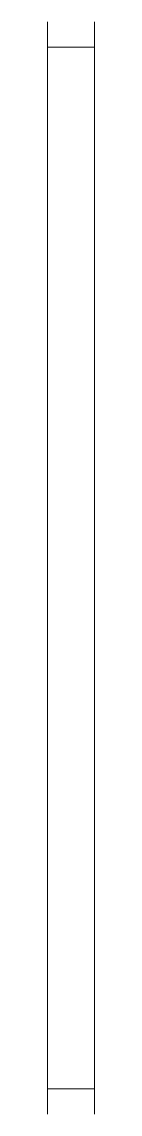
# Model space of a CAD drawing. Header units: millimetres. Extents: x -2.8 to 0, y -32.5 to 32.5.
import ezdxf

# ---------------------------------------------------------------- set-up
doc = ezdxf.new("R2010")
doc.units = ezdxf.units.MM
doc.header["$LTSCALE"] = 0.5
doc.layers.get('0').update_dxf_attribs({"color": 9, "lineweight": 15})

msp = doc.modelspace()

# ---------------------------------------------------------------- linework, layer by layer
at = {"ltscale": 0.5}
for p, q in [((-2.8, 32.5), (-2.8, -32.5)), ((0, 32.5), (0, -32.5)), ((-2.8, 31), (0, 31)), ((-2.8, -31), (0, -31))]:
    msp.add_line(p, q, dxfattribs=at)

doc.saveas('drawing.dxf')
